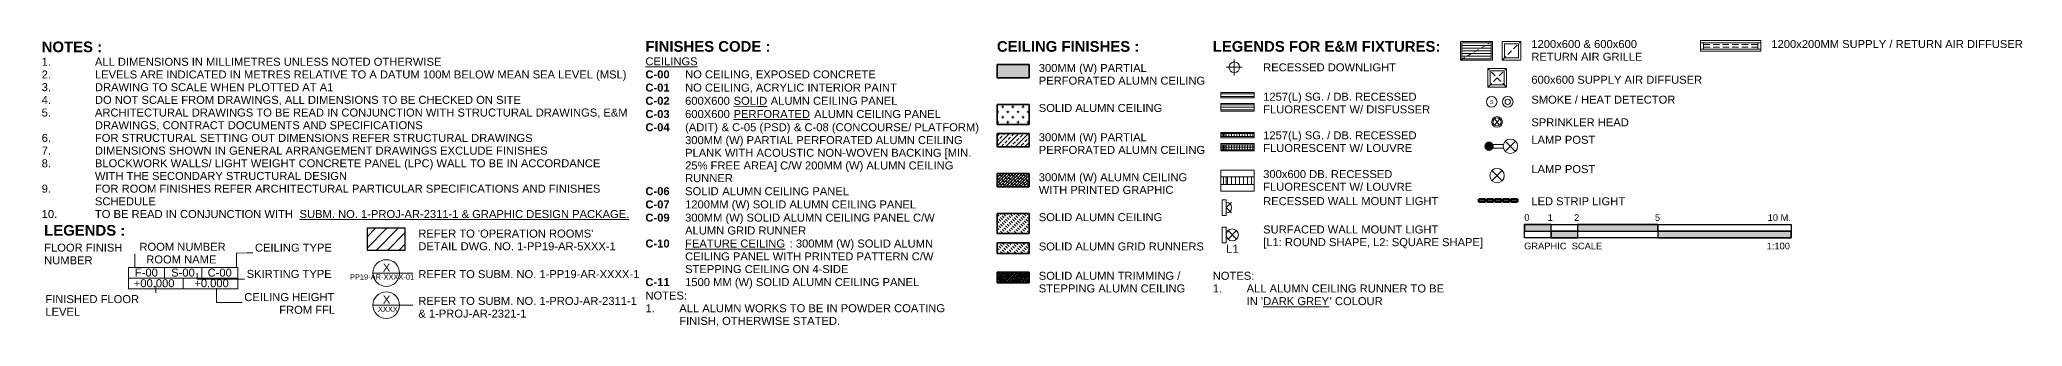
# Model space of a CAD drawing. Header units: millimetres. Extents: x -712454 to -640739, y -26917 to 7174.
# Drawn here: x -641482 to -640739, y -134 to -26 of the extents above; entities that cross this region are included whole.
import ezdxf

# ---------------------------------------------------------------- set-up
doc = ezdxf.new("R2010")
doc.units = ezdxf.units.MM
doc.linetypes.add('DPA_Hidden 50', pattern=[3, 2, -1])
doc.linetypes.add('Hidden - Short', pattern=[3.571875, 2.38125, -1.190625])
for name, color, linetype, lineweight in [('A-ANNO-NOTE', 3, 'Continuous', 25), ('A-DETL', 1, 'Continuous', 70), ('A-DETL-GENF', 2, 'Continuous', 25), ('A-DETL-THIN', 1, 'Continuous', 25), ('G-ANNO-TEXT', 3, 'Continuous', 9)]:
    doc.layers.add(name, color=color, linetype=linetype, lineweight=lineweight)
doc.styles.add('Arial_5', font='arial.ttf', dxfattribs={"height": 2.5})
doc.styles.add('Arial_6', font='arial.ttf', dxfattribs={"height": 3})
doc.styles.add('Arial_7', font='arial.ttf', dxfattribs={"height": 2})
doc.styles.add('Arial_8', font='arial.ttf', dxfattribs={"height": 1.5})
doc.styles.add('Arial_B', font='arialbd.ttf', dxfattribs={"height": 4})
doc.styles.add('Arial_B_1', font='arialbd.ttf', dxfattribs={"height": 3})
pattern_1 = [(135, (-641307.907, 1.539), (-2.539928, 2e-16), [1.034, -2.558]), (135, (-641309.177, 0.2694), (-2.539928, 2e-16), [1.034, -2.558]), (135, (-641309.8124, 2.174), (-2.539928, 2e-16), [0.51703, -3.075]), (135, (-641308.542, 0.9044), (-2.539928, 2e-16), [1.034, -2.558]), (135, (-641307.638, 0), (-2.539928, 2e-16), [0.51703, -3.075])]

# ---------------------------------------------------------------- blocks, each defined once
blk = doc.blocks.new('Graphic scale1 - Graphic scale 100-8746870-CRD_Legend Notes Part Plans - Ceiling Plan 1_100')
at = {"layer": 'A-ANNO-NOTE', "lineweight": 9}
h = blk.add_hatch(color=256, dxfattribs=at)
h.paths.add_polyline_path([(434.68, -98.08), (404.61, -98.08), (404.61, -95.59), (434.68, -95.59)])
h.paths.add_polyline_path([(394.68, -95.59), (394.68, -98.08), (384.68, -98.08), (384.68, -95.59)])
h = blk.add_hatch(color=256, dxfattribs=at)
h.paths.add_polyline_path([(484.68, -100.56), (434.68, -100.56), (434.68, -98.08), (484.68, -98.08)])
h.paths.add_polyline_path([(404.68, -98.08), (404.68, -100.56), (394.68, -100.56), (394.68, -98.08)])
at = {"layer": 'A-ANNO-NOTE'}
for p, q in [((384.68, -100.56), (384.68, -95.59)), ((384.68, -95.59), (484.68, -95.59)), ((394.68, -95.59), (384.68, -95.59)), ((384.68, -95.59), (384.68, -98.08)), ((394.68, -100.56), (394.68, -95.59)), ((394.68, -98.08), (394.68, -95.59)), ((404.61, -95.59), (404.61, -100.56)), ((434.68, -95.59), (404.61, -95.59)), ((404.61, -95.59), (404.61, -98.08)), ((434.68, -95.59), (434.68, -100.56)), ((434.68, -98.08), (434.68, -95.59)), ((484.68, -95.59), (484.68, -100.56)), ((384.68, -98.08), (484.68, -98.08)), ((384.68, -98.08), (394.68, -98.08)), ((484.68, -100.56), (384.68, -100.56)), ((404.68, -98.08), (394.68, -98.08)), ((394.68, -98.08), (394.68, -100.56)), ((394.68, -100.56), (404.68, -100.56)), ((404.61, -98.08), (434.68, -98.08)), ((404.68, -100.56), (404.68, -98.08)), ((484.68, -98.08), (434.68, -98.08)), ((434.68, -98.08), (434.68, -100.56)), ((434.68, -100.56), (484.68, -100.56)), ((484.68, -100.56), (484.68, -98.08))]:
    blk.add_line(p, q, dxfattribs=at)
at = {"layer": 'A-ANNO-NOTE', "lineweight": 9, "char_height": 2.5, "attachment_point": 1, "style": 'Arial_5'}
for s, insert, width in [('0', (384.63, -91.73), 2.3249), ('1', (393.4, -91.73), 2.3249), ('2', (403.31, -91.73), 2.3249), ('5', (433.62, -91.73), 2.3249), ('10 M.', (475.89, -91.73), 10.5021), ('GRAPHIC  SCALE', (384.56, -102.42), 35.4346), ('1:100', (475.5, -102.42), 10.5021)]:
    blk.add_mtext(s, dxfattribs=dict(at, insert=insert, width=width))

msp = doc.modelspace()

# ---------------------------------------------------------------- hatches: boundary and pattern name
at = {"layer": 'A-DETL-GENF', "lineweight": 35}
for points in [[(-641111.22, -40.49), (-641111.22, -35.49), (-641123.2, -35.49), (-641123.2, -40.49)], [(-640938.78, -67.6), (-640938.43, -67.56), (-640938.1, -67.42), (-640937.82, -67.2), (-640937.61, -66.92), (-640937.47, -66.59), (-640937.42, -66.24), (-640937.47, -65.89), (-640937.61, -65.56), (-640937.82, -65.28), (-640938.1, -65.06), (-640938.43, -64.93), (-640938.78, -64.88), (-640939.14, -64.93), (-640939.46, -65.06), (-640939.75, -65.28), (-640939.96, -65.56), (-640940.1, -65.89), (-640940.14, -66.24), (-640940.1, -66.59), (-640939.96, -66.92), (-640939.75, -67.2), (-640939.46, -67.42), (-640939.14, -67.56)]]:
    msp.add_hatch(color=7, dxfattribs=at).paths.add_polyline_path(points)
at = {"layer": 'A-DETL-GENF', "lineweight": 9}
h = msp.add_hatch(dxfattribs=at)
h.set_pattern_fill('FP_14', color=8, style=0, pattern_type=2)
h.set_pattern_definition([(0, (-641310.178, 0), (1.905, 1.905), [0.9525, -2.857]), (90, (-641309.7018, -0.4763), (-1.905, 1.905), [0.9525, -2.857])])
h.paths.add_polyline_path([(-641111.22, -57.99), (-641111.22, -50.49), (-641123.2, -50.49), (-641123.2, -57.99)])
h = msp.add_hatch(dxfattribs=at)
h.set_pattern_fill('FP_10', color=253, style=0, pattern_type=2)
h.set_pattern_definition([(45, (-641310.178, 0), (-1.78191, 1.78191), []), (45, (-641308.396, 0), (-1.78191, 1.78191), [1.26, -0.63004])])
h.paths.add_polyline_path([(-641111.22, -66.49), (-641111.22, -61.49), (-641123.2, -61.49), (-641123.2, -66.49)])
h = msp.add_hatch(dxfattribs=at)
h.set_pattern_fill('FP_11', color=253, style=0, pattern_type=2)
h.set_pattern_definition([(45, (-641310.178, 0), (-0.561266, 0.561266), []), (135, (-641310.178, 0), (-1.6841516, 0.5616196), [1.984, -1.191])])
h.paths.add_polyline_path([(-641111.22, -81.49), (-641111.22, -76.49), (-641123.2, -76.49), (-641123.2, -81.49)])
at = {"layer": 'A-DETL-GENF', "lineweight": 35}
h = msp.add_hatch(color=7, dxfattribs=at)
h.paths.add_polyline_path([(-640940.14, -87.14), (-640940.14, -86.14), (-640942.64, -86.14), (-640942.64, -87.14)])
h.paths.add_polyline_path([(-640928.14, -87.14), (-640928.14, -86.14), (-640930.64, -86.14), (-640930.64, -87.14)])
h.paths.add_polyline_path([(-640933.64, -87.14), (-640931.14, -87.14), (-640931.14, -86.14), (-640933.64, -86.14)])
h.paths.add_polyline_path([(-640937.14, -87.14), (-640937.14, -86.14), (-640939.64, -86.14), (-640939.64, -87.14)])
h.paths.add_polyline_path([(-640936.64, -87.14), (-640934.14, -87.14), (-640934.14, -86.14), (-640936.64, -86.14)])
at = {"layer": 'A-DETL-GENF', "lineweight": 9}
h = msp.add_hatch(dxfattribs=at)
h.set_pattern_fill('FP_12', color=253, style=0, pattern_type=2)
h.set_pattern_definition(pattern_1)
h.paths.add_polyline_path([(-641111.22, -98.99), (-641111.22, -91.49), (-641123.2, -91.49), (-641123.2, -98.99)])
h = msp.add_hatch(dxfattribs=at)
h.set_pattern_fill('FP_9', color=50, style=0, pattern_type=2)
h.set_pattern_definition([(45, (-641310.178, 0), (-2.12132, 2.12132), [])])
h.paths.add_polyline_path([(-641345.18, -105.21), (-641345.18, -97.02), (-641359.46, -97.02), (-641359.46, -105.21)])
h = msp.add_hatch(dxfattribs=at)
h.set_pattern_fill('FP_12', color=253, style=0, pattern_type=2)
h.set_pattern_definition(pattern_1)
h.paths.add_polyline_path([(-641111.22, -106.49), (-641111.22, -102.49), (-641123.2, -102.49), (-641123.2, -106.49)])
h = msp.add_hatch(dxfattribs=at)
h.set_pattern_fill('FP_13', color=253, style=0, pattern_type=2)
h.set_pattern_definition([(45, (-641310.17804, 0), (-0.3367596, 0.3367596), []), (135, (-641310.17804, 0), (-1.0102788, 0.3367596), [1.191, -0.71437])])
h.paths.add_polyline_path([(-641111.22, -117.49), (-641111.22, -113.49), (-641123.2, -113.49), (-641123.2, -117.49)])

# ---------------------------------------------------------------- linework, layer by layer
at = {"layer": 'A-DETL', "lineweight": 9}
for p, q in [((-640949.53, -26.89), (-640937.53, -26.89)), ((-640949.53, -33.89), (-640949.53, -26.89)), ((-640938.03, -27.39), (-640949.03, -27.39)), ((-640949.03, -33.35), (-640949.03, -27.39)), ((-640938.03, -28.39), (-640949.03, -28.39)), ((-640938.03, -29.39), (-640949.03, -29.39)), ((-640938.03, -27.39), (-640938.03, -33.35)), ((-640937.53, -26.89), (-640937.53, -33.89)), ((-640926.87, -26.89), (-640933.87, -26.89)), ((-640933.87, -26.89), (-640933.87, -33.89)), ((-640933, -27.76), (-640933, -33.01)), ((-640927.75, -27.76), (-640933, -27.76)), ((-640927.75, -33.01), (-640927.75, -27.76)), ((-640926.87, -33.89), (-640926.87, -26.89)), ((-640859.53, -26.53), (-640836.87, -26.53)), ((-640859.53, -30.48), (-640859.53, -26.53)), ((-640859.53, -27.36), (-640836.87, -27.36)), ((-640858.32, -29.79), (-640858.32, -27.36)), ((-640838.03, -27.36), (-640838.03, -29.79)), ((-640836.87, -26.53), (-640836.87, -30.48)), ((-641031.3, -36.56), (-641037.3, -36.56)), ((-641034.3, -33.61), (-641034.3, -39.61)), ((-640937.53, -33.89), (-640949.53, -33.89)), ((-640938.03, -30.39), (-640949.03, -30.39)), ((-640938.03, -31.39), (-640949.03, -31.39)), ((-640938.03, -32.39), (-640949.03, -32.39)), ((-640938.03, -33.35), (-640949.03, -33.35)), ((-640932.2, -37.04), (-640939.2, -37.04)), ((-640939.2, -37.04), (-640939.2, -44.04)), ((-640933.87, -33.89), (-640926.87, -33.89)), ((-640933, -33.01), (-640927.75, -33.01)), ((-640932.2, -44.04), (-640932.2, -37.04)), ((-640836.87, -29.79), (-640859.53, -29.79)), ((-640836.87, -30.48), (-640859.53, -30.48)), ((-640939.2, -44.04), (-640932.2, -44.04)), ((-640938.33, -37.92), (-640938.33, -43.17)), ((-640933.08, -37.92), (-640938.33, -37.92)), ((-640938.33, -43.17), (-640933.08, -43.17)), ((-640933.08, -43.17), (-640933.08, -37.92)), ((-641039.3, -46.06), (-641026.8, -46.06)), ((-641039.3, -48.01), (-641039.3, -46.06)), ((-641039.3, -46.48), (-641026.8, -46.48)), ((-641026.8, -47.59), (-641039.3, -47.59)), ((-641026.8, -48.01), (-641039.3, -48.01)), ((-641039.3, -50.22), (-641026.8, -50.22)), ((-641039.3, -52.99), (-641039.3, -50.22)), ((-641039.3, -50.63), (-641026.8, -50.63)), ((-641026.8, -51.6), (-641039.3, -51.6)), ((-641026.8, -48.01), (-641026.8, -46.06)), ((-641026.8, -52.99), (-641026.8, -50.22)), ((-641026.8, -52.58), (-641039.3, -52.58)), ((-641026.8, -52.99), (-641039.3, -52.99)), ((-640936.78, -55.98), (-640934.82, -58.24)), ((-640934.77, -55.98), (-640936.74, -58.24)), ((-641039.3, -61.06), (-641026.8, -61.06)), ((-641039.3, -63.01), (-641039.3, -61.06)), ((-641039.3, -61.48), (-641026.8, -61.48)), ((-641039.3, -62.59), (-641039.3, -61.48)), ((-641026.8, -62.59), (-641039.3, -62.59)), ((-641026.8, -63.01), (-641039.3, -63.01)), ((-641039.3, -65.22), (-641026.8, -65.22)), ((-641039.3, -67.99), (-641039.3, -65.22)), ((-641039.3, -65.63), (-641026.8, -65.63)), ((-641039.3, -67.58), (-641039.3, -65.63)), ((-641026.8, -66.6), (-641039.3, -66.6)), ((-641038.8, -62.59), (-641038.8, -61.48)), ((-641038.8, -67.58), (-641038.8, -65.63)), ((-641038.3, -62.59), (-641038.3, -61.48)), ((-641038.3, -67.58), (-641038.3, -65.63)), ((-641037.8, -62.59), (-641037.8, -61.48)), ((-641037.8, -67.58), (-641037.8, -65.63)), ((-641037.3, -62.59), (-641037.3, -61.48)), ((-641037.3, -67.58), (-641037.3, -65.63)), ((-641036.3, -62.59), (-641036.3, -61.48)), ((-641036.3, -67.58), (-641036.3, -65.63)), ((-641035.3, -62.59), (-641035.3, -61.48)), ((-641035.3, -67.58), (-641035.3, -65.63)), ((-641034.3, -62.59), (-641034.3, -61.48)), ((-641034.3, -67.58), (-641034.3, -65.63)), ((-641033.3, -62.59), (-641033.3, -61.48)), ((-641033.3, -67.58), (-641033.3, -65.63)), ((-641032.3, -62.59), (-641032.3, -61.48)), ((-641032.3, -67.58), (-641032.3, -65.63)), ((-641031.3, -62.59), (-641031.3, -61.48)), ((-641031.3, -67.58), (-641031.3, -65.63)), ((-641030.3, -62.59), (-641030.3, -61.48)), ((-641030.3, -67.58), (-641030.3, -65.63)), ((-641029.3, -62.59), (-641029.3, -61.48)), ((-641029.3, -67.58), (-641029.3, -65.63)), ((-641028.3, -62.59), (-641028.3, -61.48)), ((-641028.3, -67.58), (-641028.3, -65.63)), ((-641027.3, -62.59), (-641027.3, -61.48)), ((-641027.3, -67.58), (-641027.3, -65.63)), ((-641026.8, -63.01), (-641026.8, -61.06)), ((-641026.8, -67.99), (-641026.8, -65.22)), ((-640933.43, -65.61), (-640937.58, -65.61)), ((-640928.86, -68.17), (-640932.71, -64.32)), ((-640932.71, -68.17), (-640928.86, -64.32)), ((-641026.8, -67.58), (-641039.3, -67.58)), ((-641026.8, -67.99), (-641039.3, -67.99)), ((-640933.41, -66.97), (-640937.63, -66.97)), ((-641039.3, -83.04), (-641039.3, -75.22)), ((-641039.3, -75.22), (-641026.8, -75.22)), ((-641039.3, -77.72), (-641026.8, -77.72)), ((-641026.8, -80.54), (-641039.3, -80.54)), ((-641038.35, -80.54), (-641038.35, -77.72)), ((-641037.35, -80.54), (-641037.35, -77.72)), ((-641036.85, -80.54), (-641036.85, -77.72)), ((-641035.35, -80.54), (-641035.35, -77.72)), ((-641033.85, -80.54), (-641033.85, -77.72)), ((-641032.35, -80.54), (-641032.35, -77.72)), ((-641030.85, -80.54), (-641030.85, -77.72)), ((-641029.35, -80.54), (-641029.35, -77.72)), ((-641027.85, -80.54), (-641027.85, -77.72)), ((-641026.8, -75.22), (-641026.8, -83.04)), ((-640933.86, -79.17), (-640937.71, -75.32)), ((-640937.71, -79.17), (-640933.86, -75.32)), ((-641026.8, -83.04), (-641039.3, -83.04)), ((-641038.79, -92.23), (-641038.79, -86.32)), ((-641037.3, -86.32), (-641038.79, -86.32)), ((-641037.3, -86.32), (-641037.3, -92.23)), ((-641037.3, -89.27), (-641035.35, -87.33)), ((-641037.3, -92.23), (-641038.79, -92.23)), ((-641038.79, -102.45), (-641038.79, -96.55)), ((-641037.3, -96.55), (-641038.79, -96.55)), ((-641037.3, -89.27), (-641035.35, -91.22)), ((-641037.3, -96.55), (-641037.3, -102.45)), ((-641037.3, -102.45), (-641038.79, -102.45)), ((-641036.64, -101.1), (-641033.44, -97.9)), ((-641036.64, -97.9), (-641033.44, -101.1)), ((-641453.43, -106.27), (-641479.98, -106.27)), ((-641446.61, -106.27), (-641453.43, -106.27)), ((-641446.61, -111.69), (-641446.61, -106.27)), ((-641408.45, -111.69), (-641408.45, -106.27)), ((-641408.45, -106.27), (-641372.53, -106.27)), ((-641448.91, -111.69), (-641407.91, -111.69)), ((-641448.91, -119.69), (-641448.91, -111.69)), ((-641448.91, -115.69), (-641407.91, -115.69)), ((-641438.74, -118.65), (-641438.74, -125.6)), ((-641435.41, -111.69), (-641435.41, -115.69)), ((-641428.41, -115.69), (-641428.41, -119.69)), ((-641423.19, -113.81), (-641423.19, -116.14)), ((-641423.19, -116.14), (-641372.53, -116.14)), ((-641421.41, -111.69), (-641421.41, -115.69)), ((-641407.91, -111.69), (-641407.91, -119.69)), ((-641357.29, -113.81), (-641342.29, -113.81)), ((-641449.08, -125.6), (-641479.98, -125.6)), ((-641438.74, -125.6), (-641449.08, -125.6)), ((-641407.91, -119.69), (-641448.91, -119.69)), ((-641415.95, -119.47), (-641415.95, -124.86)), ((-641415.95, -124.86), (-641372.53, -124.86)), ((-641357.29, -125.86), (-641342.29, -125.86))]:
    msp.add_line(p, q, dxfattribs=at)
at = {"layer": 'A-DETL', "linetype": 'DPA_Hidden 50', "lineweight": 9}
for p, q in [((-640937.53, -26.89), (-640949.53, -33.89)), ((-640933.87, -33.89), (-640926.87, -26.89)), ((-640932.2, -44.04), (-640939.2, -37.04)), ((-640939.2, -44.04), (-640932.2, -37.04))]:
    msp.add_line(p, q, dxfattribs=at)
at = {"layer": 'A-DETL', "linetype": 'Hidden - Short', "lineweight": 9}
for p, q in [((-640858.32, -28.08), (-640838.03, -28.08)), ((-640838.03, -28.96), (-640858.32, -28.96))]:
    msp.add_line(p, q, dxfattribs=at)
at = {"layer": 'A-DETL', "lineweight": 35}
for p, q in [((-641111.22, -35.49), (-641123.2, -35.49)), ((-641123.2, -35.49), (-641123.2, -40.49)), ((-641111.22, -40.49), (-641111.22, -35.49)), ((-641123.2, -40.49), (-641111.22, -40.49)), ((-641111.22, -50.49), (-641123.2, -50.49)), ((-641123.2, -50.49), (-641123.2, -57.99)), ((-641111.22, -57.99), (-641111.22, -50.49)), ((-641123.2, -57.99), (-641111.22, -57.99)), ((-641111.22, -61.49), (-641123.2, -61.49)), ((-641123.2, -61.49), (-641123.2, -66.49)), ((-641123.2, -66.49), (-641111.22, -66.49)), ((-641111.22, -66.49), (-641111.22, -61.49)), ((-641111.22, -76.49), (-641123.2, -76.49)), ((-641123.2, -76.49), (-641123.2, -81.49)), ((-641123.2, -81.49), (-641111.22, -81.49)), ((-641111.22, -81.49), (-641111.22, -76.49)), ((-641111.22, -91.49), (-641123.2, -91.49)), ((-641123.2, -91.49), (-641123.2, -98.99)), ((-641111.22, -98.99), (-641111.22, -91.49)), ((-641123.2, -98.99), (-641111.22, -98.99)), ((-641111.22, -102.49), (-641123.2, -102.49)), ((-641123.2, -102.49), (-641123.2, -106.49)), ((-641111.22, -106.49), (-641111.22, -102.49)), ((-641123.2, -106.49), (-641111.22, -106.49)), ((-641111.22, -113.49), (-641123.2, -113.49)), ((-641123.2, -113.49), (-641123.2, -117.49)), ((-641123.2, -117.49), (-641111.22, -117.49)), ((-641111.22, -117.49), (-641111.22, -113.49))]:
    msp.add_line(p, q, dxfattribs=at)
at = {"layer": 'A-DETL', "lineweight": 50}
for p, q in [((-640940.14, -86.14), (-640942.64, -86.14)), ((-640942.64, -86.14), (-640942.64, -87.14)), ((-640942.64, -87.14), (-640940.14, -87.14)), ((-640940.14, -87.14), (-640940.14, -86.14)), ((-640937.14, -86.14), (-640939.64, -86.14)), ((-640939.64, -86.14), (-640939.64, -87.14)), ((-640939.64, -87.14), (-640937.14, -87.14)), ((-640937.14, -87.14), (-640937.14, -86.14)), ((-640934.14, -86.14), (-640936.64, -86.14)), ((-640936.64, -86.14), (-640936.64, -87.14)), ((-640936.64, -87.14), (-640934.14, -87.14)), ((-640934.14, -87.14), (-640934.14, -86.14)), ((-640931.14, -86.14), (-640933.64, -86.14)), ((-640933.64, -86.14), (-640933.64, -87.14)), ((-640933.64, -87.14), (-640931.14, -87.14)), ((-640931.14, -87.14), (-640931.14, -86.14)), ((-640928.14, -86.14), (-640930.64, -86.14)), ((-640930.64, -86.14), (-640930.64, -87.14)), ((-640930.64, -87.14), (-640928.14, -87.14)), ((-640928.14, -87.14), (-640928.14, -86.14))]:
    msp.add_line(p, q, dxfattribs=at)
at = {"layer": 'A-DETL', "lineweight": 9}
for centre, radius in [((-641034.3, -36.56), 2), ((-640937.78, -49.55), 2), ((-640931.78, -49.55), 2), ((-640931.78, -49.55), 1), ((-640935.78, -57.09), 2), ((-640935.78, -57.09), 1.5), ((-640930.78, -66.24), 2.72), ((-640935.78, -77.24), 2.72), ((-641035.04, -99.5), 2.26), ((-641352.29, -113.81), 5), ((-641352.29, -125.86), 5)]:
    msp.add_circle(centre, radius, dxfattribs=at)
for centre, radius, start, end in [((-640938.78, -66.24), 1.36, 90, 270), ((-640938.78, -66.24), 1.36, 270, 90), ((-641037.3, -89.27), 2, 270, 90)]:
    msp.add_arc(centre, radius, start, end, dxfattribs=at)
at = {"layer": 'A-DETL', "lineweight": 50}
for start, end in [(360, 180), (180, 360)]:
    msp.add_arc((-640938.78, -66.24), 1.36, start, end, dxfattribs=at)
at = {"layer": 'A-DETL-THIN'}
for p, q in [((-641345.18, -97.02), (-641359.46, -97.02)), ((-641359.46, -97.02), (-641359.46, -105.21)), ((-641345.18, -105.21), (-641345.18, -97.02)), ((-641359.46, -105.21), (-641345.18, -105.21))]:
    msp.add_line(p, q, dxfattribs=at)

# ---------------------------------------------------------------- block references
at = {"layer": 'A-ANNO-NOTE', "lineweight": 9}
msp.add_blockref('Graphic scale1 - Graphic scale 100-8746870-CRD_Legend Notes Part Plans - Ceiling Plan 1_100', (-641310.18, 0), dxfattribs=at)

# ---------------------------------------------------------------- texts
at = {"layer": 'G-ANNO-TEXT', "color": 7, "attachment_point": 1}
for s, insert, char_height, width, style in [('NOTES :', (-641481.51, -26.91), 4, 27.6582, 'Arial_B'), ('FINISHES CODE :', (-641255.12, -26.74), 4, 57.2405, 'Arial_B'), ('CEILING FINISHES :', (-641123.31, -26.74), 4, 65.2574, 'Arial_B'), ('LEGENDS FOR E&M FIXTURES:', (-641042.38, -26.74), 4, 104.2194, 'Arial_B'), ('1200x600 & 600x600 ', (-640922.91, -26.34), 3, 50.2658, 'Arial_6'), ('1200x200MM SUPPLY / RETURN AIR DIFFUSER', (-640832.91, -26.34), 3, 115.7637, 'Arial_6'), ('\\LCEILINGS', (-641255.12, -32.84), 3, 24.0506, 'Arial_6'), ('300MM (W) PARTIAL ', (-641107.62, -35.34), 3, 51.5485, 'Arial_6'), ('RECESSED DOWNLIGHT', (-641023.47, -35.1), 3, 61.4894, 'Arial_6'), ('RETURN AIR GRILLE', (-640922.91, -31.11), 3, 51.2278, 'Arial_6'), ('C-00', (-641255.12, -37.73), 3, 11.1435, 'Arial_B_1'), ('C-01', (-641255.12, -42.69), 3, 11.1435, 'Arial_B_1'), ('^I^I', (-641245.92, -37.73), 3, 6.8945, 'Arial_6'), ('^I^I', (-641245.92, -42.69), 3, 6.8945, 'Arial_6'), ('NO CEILING, EXPOSED CONCRETE', (-641240.23, -37.73), 3, 87.7046, 'Arial_6'), ('NO CEILING, ACRYLIC INTERIOR PAINT', (-641240.23, -42.69), 3, 97.5654, 'Arial_6'), ('PERFORATED ALUMN CEILING  ', (-641107.62, -40.1), 3, 78.2447, 'Arial_6'), ('600x600 SUPPLY AIR DIFFUSER', (-640922.91, -39.75), 3, 78.6455, 'Arial_6'), ('C-02', (-641255.12, -47.66), 3, 11.1435, 'Arial_B_1'), ('^I^I', (-641245.92, -47.66), 3, 6.8945, 'Arial_6'), ('600X600 ', (-641240.23, -47.66), 3, 22.0464, 'Arial_6'), ('\\LSOLID', (-641222.04, -47.66), 3, 15.4726, 'Arial_6'), (' ALUMN CEILING PANEL ', (-641209.28, -47.66), 3, 61.2489, 'Arial_6'), ('SOLID ALUMN CEILING', (-641107.62, -50.34), 3, 56.9198, 'Arial_6'), ('1257(L) SG. / DB. RECESSED ', (-641023.47, -46.12), 3, 72.232, 'Arial_6'), ('FLUORESCENT W/ DISFUSSER', (-641023.47, -50.88), 3, 77.2025, 'Arial_6'), ('S', (-640938.47, -48.87), 1.5, 1.6835, 'Arial_8'), ('SMOKE / HEAT DETECTOR', (-640922.91, -47.22), 3, 66.5401, 'Arial_6'), ('C-03', (-641255.12, -52.62), 3, 11.1435, 'Arial_B_1'), ('C-04 ', (-641255.12, -57.58), 3, 12.5865, 'Arial_B_1'), ('^I^I', (-641245.92, -52.62), 3, 6.8945, 'Arial_6'), ('\\fArial|b1|i0|c0|p34|;^I', (-641244.73, -57.58), 3, 5.4515, 'Arial_B_1'), ('600X600 ', (-641240.23, -52.62), 3, 22.0464, 'Arial_6'), ('(', (-641240.23, -57.58), 3, 1.6835, 'Arial_6'), ('ADIT)', (-641238.85, -57.58), 3, 13.4683, 'Arial_6'), (' & C-05 (', (-641227.73, -57.58), 3, 20.6034, 'Arial_6'), ('\\LPERFORATED', (-641222.04, -52.62), 3, 35.1941, 'Arial_6'), ('PSD)', (-641210.73, -57.58), 3, 12.2658, 'Arial_6'), ('& C-08 (CONCOURSE/ PLATFORM)', (-641199.42, -57.58), 3, 85.1392, 'Arial_6'), (' ALUMN CEILING PANEL ', (-641193.01, -52.62), 3, 61.2489, 'Arial_6'), ('^I^I^I', (-641142.47, -52.62), 3, 13.789, 'Arial_6'), ('^I', (-641129.18, -57.58), 3, 3.6878, 'Arial_6'), ('SPRINKLER HEAD', (-640922.91, -55.72), 3, 44.8945, 'Arial_6'), ('^I^I^I', (-641255.12, -62.41), 3, 18.038, 'Arial_6'), ('300MM (W) PARTIAL PERFORATED ALUMN CEILING ', (-641240.23, -62.41), 3, 129.6329, 'Arial_6'), ('^I^I', (-641133.28, -62.41), 3, 8.6582, 'Arial_6'), ('300MM (W) PARTIAL ', (-641107.62, -61.34), 3, 51.5485, 'Arial_6'), ('PERFORATED ALUMN CEILING', (-641107.62, -66.1), 3, 76.6413, 'Arial_6'), ('1257(L) SG. / DB. RECESSED ', (-641023.47, -60.61), 3, 72.232, 'Arial_6'), ('FLUORESCENT W/ LOUVRE', (-641023.47, -65.38), 3, 68.9451, 'Arial_6'), ('LAMP POST', (-640922.91, -62.29), 3, 29.5823, 'Arial_6'), ('^I^I^I', (-641255.12, -67.17), 3, 18.038, 'Arial_6'), ('^I^I^I', (-641255.12, -71.93), 3, 18.038, 'Arial_6'), ('25% FREE AREA] C/W 200MM (W) ALUMN CEILING ', (-641240.23, -71.93), 3, 125.5443, 'Arial_6'), ('PLANK WITH ACOUSTIC NON-WOVEN BACKING [MIN. ', (-641240.23, -67.17), 3, 133.8818, 'Arial_6'), ('^I^I^I', (-641136.65, -71.93), 3, 12.7468, 'Arial_6'), ('^I', (-641129.77, -67.17), 3, 4.4093, 'Arial_6'), ('LAMP POST', (-640922.91, -73.29), 3, 29.5823, 'Arial_6'), ('^I^I^I', (-641255.12, -76.69), 3, 18.038, 'Arial_6'), ('C-06 ', (-641255.12, -81.59), 3, 12.5865, 'Arial_B_1'), ('^I', (-641244.73, -81.59), 3, 5.4515, 'Arial_6'), ('SOLID ', (-641240.23, -81.59), 3, 16.9156, 'Arial_6'), ('RUNNER ', (-641240.23, -76.69), 3, 23.3291, 'Arial_6'), ('ALUMN CEILING PANEL ', (-641226.28, -81.59), 3, 59.8059, 'Arial_6'), ('WITH PRINTED GRAPHIC ', (-641107.62, -81.1), 3, 63.8143, 'Arial_6'), ('300MM (W) ALUMN CEILING ', (-641107.62, -76.34), 3, 69.9873, 'Arial_6'), ('300x600 DB. RECESSED ', (-641023.47, -75.16), 3, 61.0084, 'Arial_6'), ('FLUORESCENT W/ LOUVRE', (-641023.47, -79.92), 3, 68.9451, 'Arial_6'), ('C-07 ', (-641255.12, -86.55), 3, 12.5865, 'Arial_B_1'), ('^I', (-641243.54, -86.55), 3, 4.0084, 'Arial_6'), ('1200MM (W) SOLID ALUMN CEILING PANEL', (-641240.23, -86.55), 3, 106.7046, 'Arial_6'), ('RECESSED WALL MOUNT LIGHT', (-641023.47, -85.32), 3, 81.0506, 'Arial_6'), ('LED STRIP LIGHT', (-640922.91, -85.37), 3, 43.3713, 'Arial_6'), ('^I^I^I', (-641255.12, -96.34), 3, 18.038, 'Arial_6'), ('C-09', (-641255.12, -91.51), 3, 11.1435, 'Arial_B_1'), ('^I^I', (-641245.92, -91.51), 3, 6.8945, 'Arial_B_1'), ('ALUMN GRID RUNNER', (-641240.23, -96.34), 3, 55.5569, 'Arial_6'), ('300MM (W) SOLID ALUMN CEILING PANEL C/W ', (-641240.23, -91.51), 3, 116.9662, 'Arial_6'), ('^I', (-641143.73, -91.51), 3, 3.2869, 'Arial_6'), ('SOLID ALUMN CEILING', (-641107.62, -91.34), 3, 56.9198, 'Arial_6'), ('SURFACED WALL MOUNT LIGHT', (-641023.47, -95.96), 3, 80.9704, 'Arial_6'), ('C-10', (-641255.12, -101.23), 3, 11.1435, 'Arial_B_1'), ('^I', (-641244.73, -101.23), 3, 5.4515, 'Arial_6'), ('\\LFEATURE CEILING', (-641240.23, -101.23), 3, 46.097, 'Arial_6'), (' : 300MM (W) SOLID ALUMN ', (-641202.2, -101.23), 3, 69.1856, 'Arial_6'), ('^I^I^I^I', (-641145.12, -101.23), 3, 23.0084, 'Arial_6'), ('SOLID ALUMN GRID RUNNERS', (-641107.62, -102.34), 3, 75.9198, 'Arial_6'), ('L1', (-641037.34, -103.19), 3, 5.7721, 'Arial_6'), ('[L1: ROUND SHAPE, L2: SQUARE SHAPE]', (-641023.47, -100.72), 3, 101.4135, 'Arial_6'), ('X', (-641353.57, -110.25), 3, 3.2869, 'Arial_6'), ('^I^I^I', (-641255.12, -106.06), 3, 18.038, 'Arial_6'), ('^I^I^I', (-641255.12, -110.82), 3, 18.038, 'Arial_6'), ('STEPPING CEILING ON 4-SIDE', (-641240.23, -110.82), 3, 75.3586, 'Arial_6'), ('CEILING PANEL WITH PRINTED PATTERN C/W ', (-641240.23, -106.06), 3, 116.6455, 'Arial_6'), ('+00.000', (-641446.96, -116.14), 3, 18.8397, 'Arial_6'), ('F-00', (-641446.56, -112.14), 3, 10.5823, 'Arial_6'), ('S-00', (-641432.94, -112.14), 3, 10.903, 'Arial_6'), ('+0.000', (-641424.27, -116.14), 3, 15.9536, 'Arial_6'), ('C-00', (-641419.29, -112.14), 3, 11.1435, 'Arial_6'), ('REFER TO SUBM. NO. 1-PP19-AR-XXXX-1', (-641340.27, -112.71), 3, 101.2531, 'Arial_6'), ('C-11', (-641255.12, -115.72), 3, 11.1435, 'Arial_B_1'), ('^I', (-641244.73, -115.72), 3, 5.4515, 'Arial_6'), ('1500 MM (W) SOLID ALUMN CEILING PANEL', (-641240.23, -115.72), 3, 108.1476, 'Arial_6'), ('SOLID ALUMN TRIMMING / ', (-641107.62, -113.34), 3, 66.6202, 'Arial_6'), ('STEPPING ALUMN CEILING', (-641107.62, -118.1), 3, 67.5823, 'Arial_6'), ('1.', (-641042.38, -118.1), 3, 15.3924, 'Arial_6'), ('NOTES:', (-641042.38, -113.34), 3, 19.2405, 'Arial_6'), ('ALL ALUMN CEILING RUNNER TO BE ', (-641029.68, -118.1), 3, 92.4346, 'Arial_6'), ('XXXX', (-641355.42, -126.39), 2, 9.2996, 'Arial_7'), ('X', (-641353.57, -122.3), 3, 3.2869, 'Arial_6'), ('REFER TO SUBM. NO. 1-PROJ-AR-2311-1 ', (-641340.27, -122.78), 3, 102.135, 'Arial_6'), ('1.', (-641255.12, -125.52), 3, 15.3924, 'Arial_6'), ('NOTES:', (-641255.12, -120.76), 3, 19.2405, 'Arial_6'), ('ALL ALUMN WORKS TO BE IN POWDER COATING ', (-641242.42, -125.52), 3, 124.5822, 'Arial_6'), ("IN '", (-641029.68, -122.86), 3, 7.5359, 'Arial_6'), ('\\LDARK GREY', (-641023.46, -122.86), 3, 30.2236, 'Arial_6'), ("' COLOUR", (-640998.53, -122.86), 3, 24.3713, 'Arial_6'), ('& 1-PROJ-AR-2321-1 ', (-641340.27, -127.54), 3, 51.2278, 'Arial_6'), ('FINISH, OTHERWISE STATED.', (-641242.42, -130.28), 3, 74.5569, 'Arial_6')]:
    msp.add_mtext(s, dxfattribs=dict(at, insert=insert, char_height=char_height, width=width, style=style))
at = {"layer": 'G-ANNO-TEXT', "color": 7, "char_height": 3, "width": 24.2097, "attachment_point": 1, "style": 'Arial_6', "bg_fill": 3, "box_fill_scale": 1.25, "bg_fill_color": 256, "bg_fill_true_color": 13158600, "bg_fill_transparency": 0}
for s, insert in [('6.', (-641481.51, -61.59)), ('9.', (-641481.51, -80.64))]:
    msp.add_mtext(s, dxfattribs=dict(at, insert=insert))

# ---------------------------------------------------------------- next in the draw order: texts
at = {"layer": 'G-ANNO-TEXT', "color": 7, "char_height": 3, "attachment_point": 1, "style": 'Arial_6', "bg_fill": 3, "box_fill_scale": 1.25, "bg_fill_color": 256, "bg_fill_true_color": 13158600, "bg_fill_transparency": 0}
for s, insert, width in [('1.', (-641481.51, -33.01), 24.2097), ('7.', (-641481.51, -66.35), 24.2097), ("REFER TO 'OPERATION ROOMS' ", (-641340.27, -97.5), 82.0928), ('ROOM NAME', (-641442.29, -107.2), 32.2278), ('SKIRTING TYPE', (-641404.65, -112.64), 39.2827), ('FINISHED FLOOR', (-641480.13, -122.1), 43.1308), ('CEILING HEIGHT', (-641405.52, -121.35), 41.5274)]:
    msp.add_mtext(s, dxfattribs=dict(at, insert=insert, width=width))

# ---------------------------------------------------------------- next in the draw order: texts
for s, insert, width in [('2.', (-641481.51, -37.77), 24.2097), ('8.', (-641481.51, -71.11), 24.2097), ('ROOM NUMBER', (-641444.86, -102.46), 39.6034), ('DETAIL DWG. NO. 1-PP19-AR-5XXX-1', (-641340.27, -102.26), 90.9114), ('LEVEL', (-641480.13, -126.86), 16.1139), ('FROM FFL', (-641392.42, -126.12), 25.654)]:
    msp.add_mtext(s, dxfattribs=dict(at, insert=insert, width=width))
at = {"layer": 'G-ANNO-TEXT', "color": 7, "insert": (-641365.9, -114.27), "char_height": 2, "width": 29.8228, "attachment_point": 1, "style": 'Arial_7'}
msp.add_mtext('PP19-AR-XXXX-01', dxfattribs=at)

# ---------------------------------------------------------------- next in the draw order: texts
at = {"layer": 'G-ANNO-TEXT', "color": 7, "char_height": 3, "attachment_point": 1, "style": 'Arial_6', "bg_fill": 3, "box_fill_scale": 1.25, "bg_fill_color": 256, "bg_fill_true_color": 13158600, "bg_fill_transparency": 0}
for s, insert, width in [('ALL DIMENSIONS IN MILLIMETRES UNLESS NOTED OTHERWISE', (-641461.54, -33.01), 160.097), ('3.', (-641481.51, -42.54), 24.2097), ('FLOOR FINISH', (-641480.57, -102.77), 35.9958), ('CEILING TYPE', (-641401.54, -102.77), 35.5148)]:
    msp.add_mtext(s, dxfattribs=dict(at, insert=insert, width=width))

# ---------------------------------------------------------------- next in the draw order: texts
for s, insert, width in [('LEVELS ARE INDICATED IN METRES RELATIVE TO A DATUM 100M BELOW MEAN SEA LEVEL (MSL)', (-641461.54, -37.77), 245.7172), ('4.', (-641481.51, -47.3), 24.2097), ('NUMBER', (-641480.57, -107.54), 22.2067)]:
    msp.add_mtext(s, dxfattribs=dict(at, insert=insert, width=width))
at = {"layer": 'G-ANNO-TEXT', "color": 7, "insert": (-641480.57, -95.78), "char_height": 4, "width": 37.1181, "attachment_point": 1, "style": 'Arial_B'}
msp.add_mtext('LEGENDS :', dxfattribs=at)

# ---------------------------------------------------------------- next in the draw order: texts
at = {"layer": 'G-ANNO-TEXT', "color": 7, "char_height": 3, "attachment_point": 1, "style": 'Arial_6', "bg_fill": 3, "box_fill_scale": 1.25, "bg_fill_color": 256, "bg_fill_true_color": 13158600, "bg_fill_transparency": 0}
for s, insert, width in [('DRAWING TO SCALE WHEN PLOTTED AT A1', (-641461.54, -42.54), 110.713), ('5.', (-641481.51, -52.06), 24.2097), ('10.', (-641481.51, -90.16), 24.2097)]:
    msp.add_mtext(s, dxfattribs=dict(at, insert=insert, width=width))

# ---------------------------------------------------------------- next in the draw order: texts
at = {"layer": 'G-ANNO-TEXT', "color": 7, "insert": (-641461.54, -47.3), "char_height": 3, "width": 196.6539, "attachment_point": 1, "style": 'Arial_6', "bg_fill": 3, "box_fill_scale": 1.25, "bg_fill_color": 256, "bg_fill_true_color": 13158600, "bg_fill_transparency": 0}
msp.add_mtext('DO NOT SCALE FROM DRAWINGS, ALL DIMENSIONS TO BE CHECKED ON SITE', dxfattribs=at)

# ---------------------------------------------------------------- next in the draw order: texts
at = {"layer": 'G-ANNO-TEXT', "color": 7, "insert": (-641461.54, -52.06), "char_height": 3, "width": 247.7214, "attachment_point": 1, "style": 'Arial_6', "bg_fill": 3, "box_fill_scale": 1.25, "bg_fill_color": 256, "bg_fill_true_color": 13158600, "bg_fill_transparency": 0}
msp.add_mtext('ARCHITECTURAL DRAWINGS TO BE READ IN CONJUNCTION WITH STRUCTURAL DRAWINGS, E&M ', dxfattribs=at)

# ---------------------------------------------------------------- next in the draw order: texts
at = {"layer": 'G-ANNO-TEXT', "color": 7, "insert": (-641461.54, -56.82), "char_height": 3, "width": 151.2784, "attachment_point": 1, "style": 'Arial_6', "bg_fill": 3, "box_fill_scale": 1.25, "bg_fill_color": 256, "bg_fill_true_color": 13158600, "bg_fill_transparency": 0}
msp.add_mtext('DRAWINGS, CONTRACT DOCUMENTS AND SPECIFICATIONS', dxfattribs=at)

# ---------------------------------------------------------------- next in the draw order: texts
at = {"layer": 'G-ANNO-TEXT', "color": 7, "insert": (-641461.54, -61.59), "char_height": 3, "width": 202.0252, "attachment_point": 1, "style": 'Arial_6', "bg_fill": 3, "box_fill_scale": 1.25, "bg_fill_color": 256, "bg_fill_true_color": 13158600, "bg_fill_transparency": 0}
msp.add_mtext('FOR STRUCTURAL SETTING OUT DIMENSIONS REFER STRUCTURAL DRAWINGS', dxfattribs=at)

# ---------------------------------------------------------------- next in the draw order: texts
at = {"layer": 'G-ANNO-TEXT', "color": 7, "insert": (-641461.54, -66.35), "char_height": 3, "width": 208.7594, "attachment_point": 1, "style": 'Arial_6', "bg_fill": 3, "box_fill_scale": 1.25, "bg_fill_color": 256, "bg_fill_true_color": 13158600, "bg_fill_transparency": 0}
msp.add_mtext('DIMENSIONS SHOWN IN GENERAL ARRANGEMENT DRAWINGS EXCLUDE FINISHES', dxfattribs=at)

# ---------------------------------------------------------------- next in the draw order: texts
at = {"layer": 'G-ANNO-TEXT', "color": 7, "insert": (-641461.54, -71.11), "char_height": 3, "width": 235.6961, "attachment_point": 1, "style": 'Arial_6', "bg_fill": 3, "box_fill_scale": 1.25, "bg_fill_color": 256, "bg_fill_true_color": 13158600, "bg_fill_transparency": 0}
msp.add_mtext('BLOCKWORK WALLS/ LIGHT WEIGHT CONCRETE PANEL (LPC) WALL TO BE IN ACCORDANCE ', dxfattribs=at)

# ---------------------------------------------------------------- next in the draw order: texts
at = {"layer": 'G-ANNO-TEXT', "color": 7, "insert": (-641461.54, -75.87), "char_height": 3, "width": 116.405, "attachment_point": 1, "style": 'Arial_6', "bg_fill": 3, "box_fill_scale": 1.25, "bg_fill_color": 256, "bg_fill_true_color": 13158600, "bg_fill_transparency": 0}
msp.add_mtext('WITH THE SECONDARY STRUCTURAL DESIGN', dxfattribs=at)

# ---------------------------------------------------------------- next in the draw order: texts
at = {"layer": 'G-ANNO-TEXT', "color": 7, "insert": (-641461.54, -80.64), "char_height": 3, "width": 234.2531, "attachment_point": 1, "style": 'Arial_6', "bg_fill": 3, "box_fill_scale": 1.25, "bg_fill_color": 256, "bg_fill_true_color": 13158600, "bg_fill_transparency": 0}
msp.add_mtext('FOR ROOM FINISHES REFER ARCHITECTURAL PARTICULAR SPECIFICATIONS AND FINISHES ', dxfattribs=at)

# ---------------------------------------------------------------- next in the draw order: texts
at = {"layer": 'G-ANNO-TEXT', "color": 7, "insert": (-641461.54, -85.4), "char_height": 3, "width": 27.9789, "attachment_point": 1, "style": 'Arial_6', "bg_fill": 3, "box_fill_scale": 1.25, "bg_fill_color": 256, "bg_fill_true_color": 13158600, "bg_fill_transparency": 0}
msp.add_mtext('SCHEDULE', dxfattribs=at)

# ---------------------------------------------------------------- next in the draw order: texts
at = {"layer": 'G-ANNO-TEXT', "color": 7, "insert": (-641461.54, -90.16), "char_height": 3, "width": 92.9958, "attachment_point": 1, "style": 'Arial_6', "bg_fill": 3, "box_fill_scale": 1.25, "bg_fill_color": 256, "bg_fill_true_color": 13158600, "bg_fill_transparency": 0}
msp.add_mtext('TO BE READ IN CONJUNCTION WITH ', dxfattribs=at)

# ---------------------------------------------------------------- next in the draw order: texts
at = {"layer": 'G-ANNO-TEXT', "color": 7, "insert": (-641384.81, -90.16), "char_height": 3, "width": 151.9198, "attachment_point": 1, "style": 'Arial_6', "bg_fill": 3, "box_fill_scale": 1.25, "bg_fill_color": 256, "bg_fill_true_color": 13158600, "bg_fill_transparency": 0}
msp.add_mtext('\\LSUBM. NO. 1-PROJ-AR-2311-1 & GRAPHIC DESIGN PACKAGE.', dxfattribs=at)

doc.saveas('drawing.dxf')
